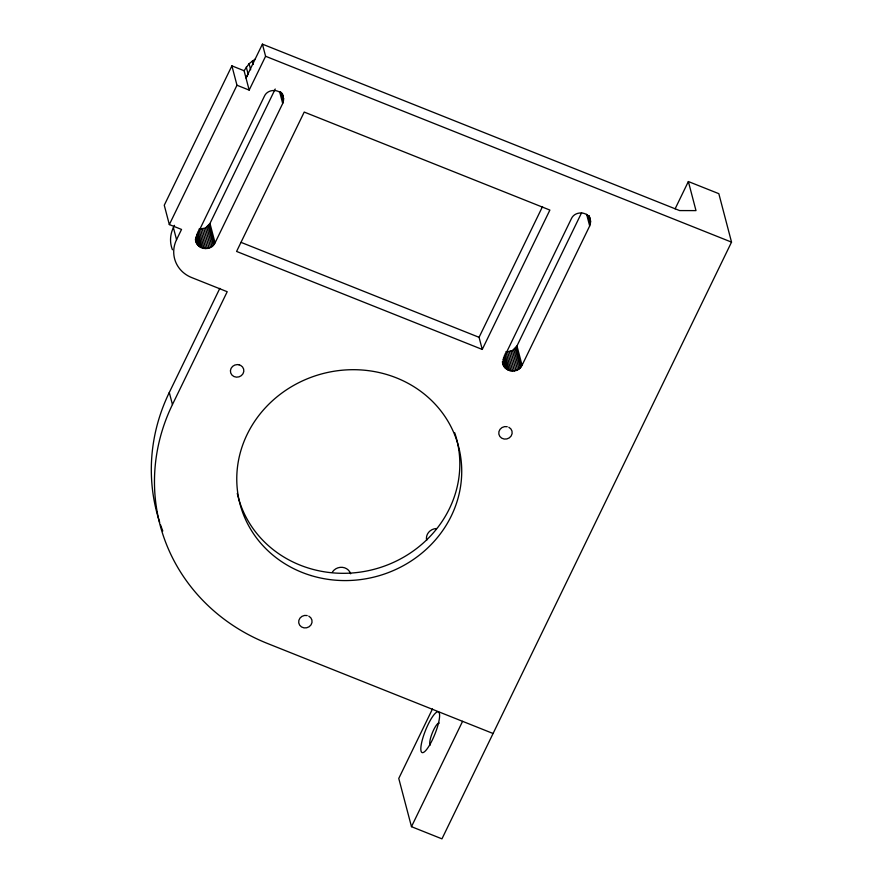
<?xml version="1.0" encoding="UTF-8"?>
<svg xmlns="http://www.w3.org/2000/svg" width="883" height="883" viewBox="0 0 883 883"><rect width="100%" height="100%" fill="white"/><g stroke="black" fill="none" stroke-linecap="round" stroke-linejoin="round"><path stroke-width="1.32" d="M195.43 239.094C195.64 249.447 210.993 252.074 215.066 242.847L282.703 103.488L283.609 98.896L282.35 93.488M502.427 361.555C502.626 371.909 517.99 374.535 522.052 365.308L589.689 225.949L590.595 221.357L589.171 215.772M231.898 65.861L236.975 85.243L249.172 90.099L244.083 70.728L231.898 65.861L164.26 205.231L169.337 224.58L181.534 229.437L176.556 239.679A31.004 28.786 -14.7 0 0 191.622 277.538L227.207 291.721L172.45 404.557A195.629 181.633 -14.7 0 0 267.505 643.486L493.067 733.497M169.337 224.58L236.975 85.243M172.439 249.746A31.004 28.786 -14.7 0 1 173.388 227.604L174.492 225.331M432.482 708.961L398.763 778.453L411.478 826.676L441.953 838.85L731.532 242.13L718.828 193.675L688.365 181.534L695.992 210.607L679.612 210.573L262.417 44.15L245.993 77.991L247.637 75.221M249.172 90.099L265.595 56.269L262.417 44.15M204.072 248.542L198.984 229.161L205.452 228.046L209.977 223.465L275.22 89.028M159.68 522.294A195.629 181.633 -14.7 0 1 169.282 392.505L219.834 288.344M482.25 349.436L549.877 210.066L304.216 112.064L236.589 251.434L482.25 349.436L479.072 337.317L542.515 206.589M512.714 371.103L507.626 351.721L512.449 350.507L516.974 345.926L581.61 212.726M675.12 208.829L688.365 181.534M411.478 826.676L462.582 721.323M244.083 70.728L249.072 63.708L255.209 59.095M265.595 56.269L731.532 242.13M241.081 242.383L479.072 337.317M590.352 219.823C588.288 211.07 574.844 210.695 571.4 218.653L503.763 358.012L503.1 364.138M283.366 97.362C281.291 88.609 267.858 88.234 264.414 96.192L196.777 235.551L196.114 241.677M589.237 216.192L590.595 221.357M588.873 216.456L590.561 222.924M587.89 215.419L590.263 224.459M586.632 214.315L589.689 225.949M516.974 345.926L522.052 365.308M516.147 347.306L521.235 366.699M515.098 348.553L520.186 367.946M513.851 349.635L518.939 369.017M512.449 350.507L517.526 369.889M510.904 351.158L515.992 370.54M509.292 351.566L514.37 370.948M505.97 351.622L511.058 371.003M505.043 353.851L509.458 370.65M504.215 355.827L507.946 370.043M503.52 357.582L506.566 369.215M502.99 359.127L505.363 368.178M503.012 361.787L504.37 366.964M502.593 361.721L503.608 365.606M282.251 93.73L283.609 98.896M281.545 92.704L283.575 100.463M280.562 91.666L283.266 101.998M279.646 91.854L282.703 103.488M252.395 60.839L253.344 64.481M249.072 63.708L250.662 69.768M246.269 67.031L248.178 74.304M209.977 223.465L215.066 242.847M209.161 224.845L214.249 244.238M208.112 226.092L213.2 245.485M206.865 227.174L211.953 246.556M205.452 228.046L210.54 247.428M203.918 228.697L209.006 248.079M202.295 229.105L207.384 248.487M200.64 229.26L205.728 248.642M198.057 231.379L202.461 248.189M197.229 233.366L200.96 247.582M196.534 235.121L199.58 246.754M196.004 236.666L198.377 245.717M195.684 238.035L197.384 244.503M195.607 239.26L196.622 243.145M173.388 227.604L176.556 239.679M169.282 392.505L172.45 404.557M508.84 427.273A6.744 6.258 -14.7 0 1 509.314 437.858A6.744 6.258 -14.7 0 1 498.851 434.138A6.744 6.258 -14.7 0 1 507.228 426.699M332.438 571.985A10.121 9.404 -14.7 0 1 342.383 567.339A10.121 9.404 -14.7 0 1 350.65 573.807M426.655 540.352A10.132 9.404 -14.7 0 1 436.423 528.52M308.807 616.146A6.744 6.258 -14.7 0 1 309.138 626.742A6.744 6.258 -14.7 0 1 298.741 622.901A6.744 6.258 -14.7 0 1 307.196 615.55M454.701 432.736A112.991 104.911 -14.7 0 1 375.783 568.851A112.991 104.911 -14.7 0 1 237.273 493.387M162.792 531.003A195.629 181.633 -14.7 0 1 160.518 524.8M430.308 744.965A11.81 2.726 -68.2 0 1 432.438 732.592A11.81 2.726 -68.2 0 1 439.259 723.144M239.061 364.789L237.328 364.58A6.744 6.258 -14.7 0 0 230.75 373.067A6.744 6.258 -14.7 0 0 241.291 375.672A6.744 6.258 -14.7 0 0 240.662 365.407L239.061 364.789M310.959 575.528A112.991 104.911 -14.7 0 0 459.988 452.88A112.991 104.911 -14.7 0 0 276.787 397.008A112.991 104.911 -14.7 0 0 310.959 575.528M429.822 744.711A21.92 5.055 -68.2 0 0 438.52 711.963A21.92 5.055 -68.2 0 0 422.284 740.009A21.92 5.055 -68.2 0 0 429.822 744.711"/></g></svg>
